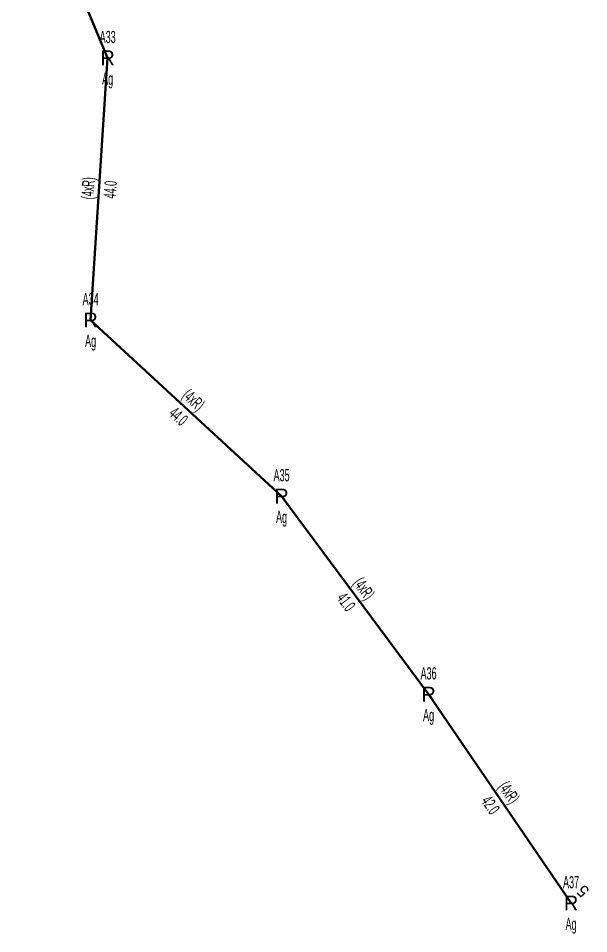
# Model space of a CAD drawing. Header units: millimetres. Extents: x 593538 to 596486, y 4087277 to 4091598.
# Drawn here: x 596077.7 to 596173.4, y 4089872.4 to 4090026 of the extents above; entities that cross this region are included whole.
import ezdxf
from ezdxf.enums import TextEntityAlignment as Align

# ---------------------------------------------------------------- set-up
doc = ezdxf.new("R2010")
doc.units = ezdxf.units.MM
doc.layers.add('DIREK_AG_MEVCUT', color=120, linetype='Continuous', lineweight=25)
doc.layers.add('HAT_AG_HAVAI_MEVCUT', color=126, linetype='Continuous', lineweight=50)
doc.styles.add('Direk', font='B_CAD')
doc.styles.get("Standard").update_dxf_attribs({"font": 'Arial'})

msp = doc.modelspace()

# ---------------------------------------------------------------- linework, layer by layer
at = {"layer": 'HAT_AG_HAVAI_MEVCUT'}
for p, q in [((596077.69, 4090055.03), (596092.69, 4090019.37)), ((596092.69, 4090019.37), (596089.83, 4089975.38)), ((596089.83, 4089975.38), (596121.89, 4089945.84)), ((596121.89, 4089945.84), (596146.57, 4089912.59)), ((596146.57, 4089912.59), (596170.49, 4089877.56))]:
    msp.add_line(p, q, dxfattribs=at)

# ---------------------------------------------------------------- texts
at = {"layer": 'DIREK_AG_MEVCUT', "linetype": 'ByBlock', "width": 0.53}
for s, p in [('A33', (596092.69, 4090022.87)), ('Ag', (596092.69, 4090015.87)), ('A34', (596089.83, 4089978.88)), ('Ag', (596089.83, 4089971.88)), ('A35', (596121.89, 4089949.34)), ('Ag', (596121.89, 4089942.34)), ('A36', (596146.57, 4089916.09)), ('Ag', (596146.57, 4089909.09)), ('A37', (596170.49, 4089881.06)), ('Ag', (596170.49, 4089874.06))]:
    msp.add_text(s, height=2.05, dxfattribs=at).set_placement(p, align=Align.MIDDLE_CENTER)
at = {"layer": 'DIREK_AG_MEVCUT', "linetype": 'ByBlock', "style": 'Direk'}
for p in [(596092.69, 4090019.37), (596089.83, 4089975.38), (596121.89, 4089945.84), (596146.57, 4089912.59), (596170.49, 4089877.56)]:
    msp.add_text('R', height=2.5, dxfattribs=at).set_placement(p, align=Align.MIDDLE_CENTER)
at = {"layer": 'DIREK_AG_MEVCUT', "color": 32, "style": 'Direk'}
msp.add_text('5', height=2, rotation=495, dxfattribs=at).set_placement((596172.47, 4089879.54), align=Align.MIDDLE_CENTER)
at = {"layer": 'HAT_AG_HAVAI_MEVCUT', "lineweight": 30, "width": 0.53}
for rotation, p in [(446.2799, (596090.41, 4089997.43)), (317.3543, (596106.43, 4089961.24)), (306.5837, (596134.91, 4089929.72)), (304.3281, (596159.24, 4089895.55))]:
    msp.add_text('(4xR)', height=2.05, rotation=rotation, dxfattribs=at).set_placement(p, align=Align.CENTER)
for s, rotation, p in [('44.0', 446.2799, (596092.1, 4089997.32)), ('44.0', 317.3543, (596105.28, 4089959.99)), ('41.0', 306.5837, (596133.55, 4089928.71)), ('42.0', 304.3281, (596157.83, 4089894.6))]:
    msp.add_text(s, height=2.05, rotation=rotation, dxfattribs=at).set_placement(p, align=Align.TOP_CENTER)

doc.saveas('drawing.dxf')
